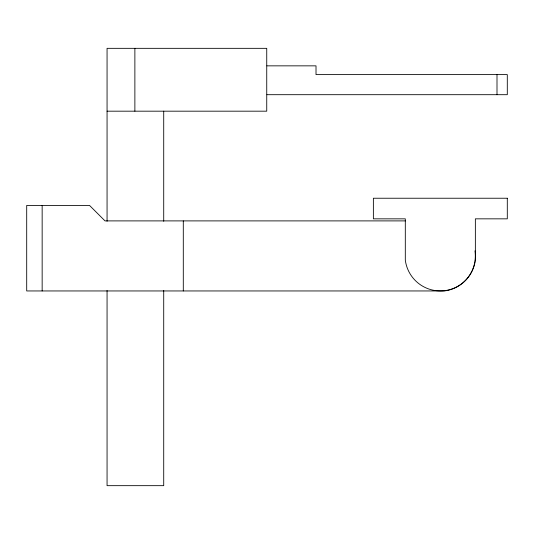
<?xml version="1.0" encoding="UTF-8"?>
<svg xmlns="http://www.w3.org/2000/svg" width="534" height="534" viewBox="0 0 534 534"><rect width="100%" height="100%" fill="white"/><g stroke="black" fill="none" stroke-linecap="round" stroke-linejoin="round"><path stroke-width="0.8" d="M266.9 65.849L316.015 65.849L316.015 74.606L507.3 74.606L507.3 94.692L266.98 94.692M107.06 111.179L266.74 111.179L266.74 48.334L107.06 48.334L107.06 221.27M405.366 220.896L104.998 220.896L89.545 205.443L26.7 205.443L26.7 290.95L444.455 290.95A35.304 35.304 0 0 0 472.096 270.765M497 74.606L497 94.692M183.296 220.896L183.296 290.95M163.718 111.179L163.718 221.27M163.718 290.496L163.718 485.666L107.06 485.666L107.06 290.496M134.875 48.334L134.875 111.179M42.153 205.443L42.153 290.95M474.993 250.84A35.304 35.304 0 0 1 474.993 261.013M474.88 261.733A35.304 35.304 0 0 1 472.39 270.097M507.3 198.234L373.373 198.234L373.373 218.84L405.306 218.84L405.306 260.045A35.304 35.304 0 0 0 475.36 260.045L475.36 218.84L507.3 218.84L507.3 198.234"/></g></svg>
